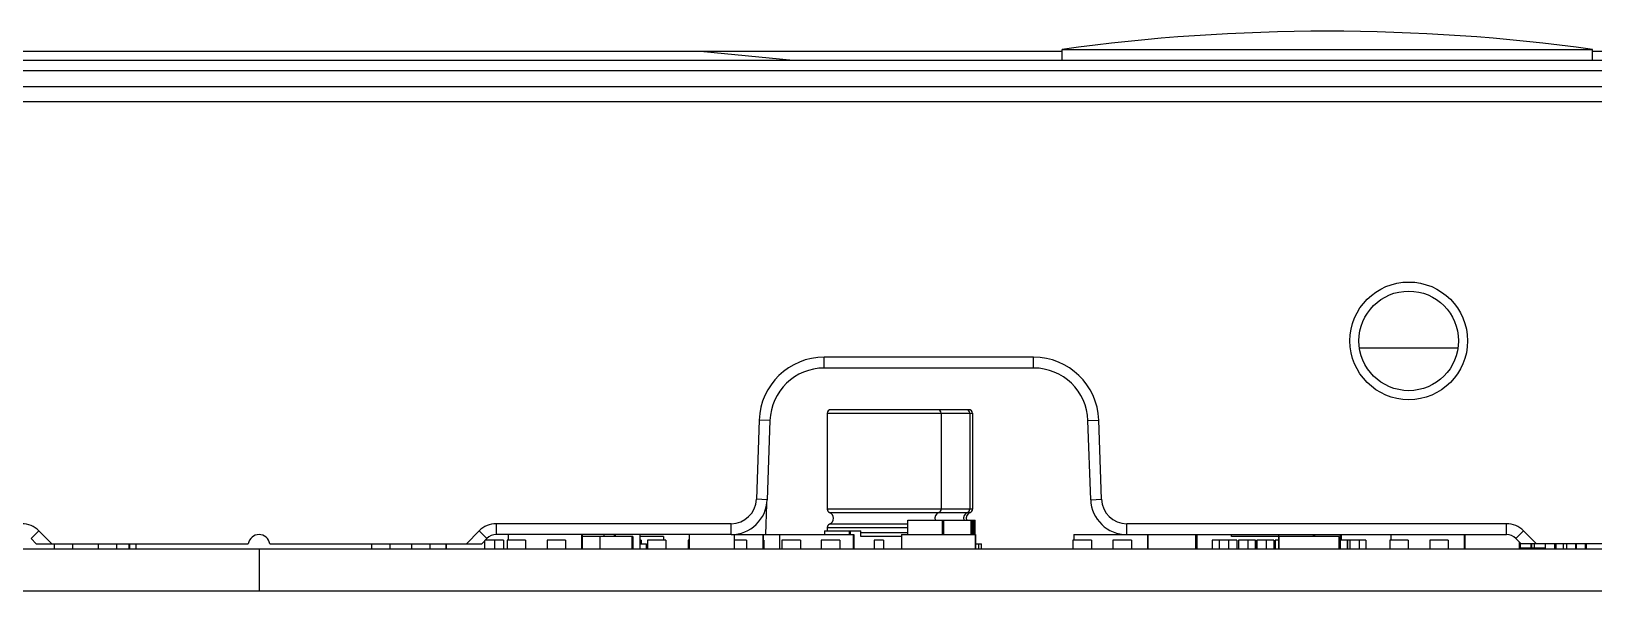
# Model space of a CAD drawing. Header units: millimetres. Extents: x 1409 to 26878, y 589 to 5187.
# Drawn here: x 2175.6 to 2261.9, y 1646.3 to 1677.2 of the extents above; entities that cross this region are included whole.
import ezdxf

# ---------------------------------------------------------------- set-up
doc = ezdxf.new("R2010")
doc.units = ezdxf.units.MM
doc.layers.add('02___PRT_ALL_AXES', color=7, linetype='Continuous')

msp = doc.modelspace()

# ---------------------------------------------------------------- linework, layer by layer
at = {"color": 7, "linetype": 'Continuous'}
for p, q in [((1779.4139, 1676.1262), (2232.4959, 1676.1262)), ((2212.5343, 1676.1262), (2217.6548, 1675.6262)), ((2261.7959, 1676.1262), (2296.9029, 1676.1262)), ((2006.0331, 1675.0647), (2284.4185, 1675.0647)), ((2020.3493, 1675.6262), (2287.791, 1675.6262)), ((2302.6902, 1673.3262), (1773.6016, 1673.3262)), ((2302.6902, 1674.1512), (1994.3928, 1674.1512)), ((2254.3633, 1659.7262), (2248.9285, 1659.7262)), ((2230.9276, 1659.2262), (2219.3642, 1659.2262)), ((2219.3642, 1658.6262), (2219.3642, 1659.2262)), ((2230.9276, 1658.6262), (2230.9276, 1659.2262)), ((2230.9276, 1658.6262), (2219.3642, 1658.6262)), ((2219.5249, 1656.1262), (2227.5521, 1656.1262)), ((2219.5249, 1656.1262), (2219.5249, 1650.8385)), ((2227.3521, 1656.3262), (2219.7249, 1656.3262)), ((2224.4258, 1656.3272), (2225.6249, 1656.3272)), ((2224.4258, 1656.3262), (2224.4258, 1656.3272)), ((2224.4338, 1656.3272), (2224.4338, 1656.3262)), ((2225.6249, 1656.3272), (2225.6249, 1656.3262)), ((2225.8249, 1656.1262), (2225.8249, 1650.8385)), ((2226.0006, 1656.3272), (2227.1997, 1656.3272)), ((2226.0006, 1656.3262), (2226.0006, 1656.3272)), ((2226.0086, 1656.3272), (2226.0086, 1656.3262)), ((2227.1997, 1656.3272), (2227.3521, 1656.3272)), ((2227.1997, 1656.3272), (2227.1997, 1656.3262)), ((2227.3521, 1656.3272), (2227.3521, 1656.3262)), ((2227.3997, 1656.1262), (2227.3997, 1650.8385)), ((2227.5521, 1656.1262), (2227.5521, 1650.8385)), ((2215.7664, 1655.7518), (2215.6137, 1651.3773)), ((2216.3661, 1655.7309), (2215.7664, 1655.7518)), ((2216.3661, 1655.7309), (2216.2133, 1651.3564)), ((2233.9257, 1655.7309), (2234.5254, 1655.7518)), ((2234.0785, 1651.3564), (2233.9257, 1655.7309)), ((2234.6781, 1651.3773), (2234.5254, 1655.7518)), ((2216.2133, 1651.3564), (2215.6137, 1651.3773)), ((2216.1459, 1649.4262), (2216.1903, 1651.1219)), ((2234.0785, 1651.3564), (2234.6781, 1651.3773)), ((2214.2145, 1650.0262), (2201.2566, 1650.0262)), ((2201.2566, 1649.4262), (2201.2566, 1650.0262)), ((2214.2145, 1649.4262), (2214.2145, 1650.0262)), ((2227.5521, 1650.8385), (2219.5249, 1650.8385)), ((2219.6522, 1650.6522), (2227.4249, 1650.6522)), ((2223.9749, 1650.2262), (2227.7021, 1650.2262)), ((2223.9749, 1649.4262), (2223.9749, 1650.2262)), ((2225.8749, 1650.2262), (2225.8749, 1649.4262)), ((2225.9749, 1649.4262), (2225.9749, 1650.2262)), ((2227.4497, 1650.2262), (2227.4497, 1649.4262)), ((2227.5497, 1649.4262), (2227.5497, 1650.2262)), ((2227.6021, 1650.2262), (2227.6021, 1649.4262)), ((2227.7021, 1649.4262), (2227.7021, 1650.2262)), ((2257.0352, 1650.0262), (2236.0773, 1650.0262)), ((2236.0773, 1649.4262), (2236.0773, 1650.0262)), ((2257.0352, 1649.4262), (2257.0352, 1650.0262)), ((2175.5656, 1649.2065), (2175.9898, 1649.6308)), ((2175.8459, 1648.9262), (2175.5656, 1649.2065)), ((2176.6944, 1648.9262), (2175.9898, 1649.6308)), ((2200.302, 1649.6308), (2199.5974, 1648.9262)), ((2200.7262, 1649.2065), (2200.302, 1649.6308)), ((2200.7262, 1649.2065), (2200.4459, 1648.9262)), ((2214.2145, 1649.4262), (2201.2566, 1649.4262)), ((2201.9001, 1649.4262), (2201.9001, 1649.1262)), ((2205.9641, 1649.4262), (2205.9641, 1648.6262)), ((2205.9895, 1649.4262), (2205.9895, 1648.6262)), ((2208.7898, 1649.3262), (2205.9895, 1649.3262)), ((2206.9611, 1649.3262), (2206.9611, 1648.6262)), ((2207.2031, 1649.3262), (2207.2031, 1649.4262)), ((2207.7616, 1649.4262), (2207.7616, 1649.3262)), ((2207.8324, 1649.3262), (2207.8324, 1649.4262)), ((2208.7391, 1649.3262), (2208.7391, 1648.6262)), ((2208.7898, 1649.3262), (2208.7898, 1648.6262)), ((2209.1738, 1649.4262), (2209.1738, 1648.6262)), ((2209.2031, 1648.6262), (2209.2031, 1649.4262)), ((2210.4918, 1649.3262), (2209.2031, 1649.3262)), ((2210.4918, 1649.3262), (2210.4918, 1649.1262)), ((2211.8959, 1649.4262), (2211.8959, 1648.6262)), ((2214.3959, 1649.4262), (2214.3959, 1648.6262)), ((2215.9641, 1649.4262), (2215.9641, 1648.6262)), ((2215.9895, 1649.4262), (2215.9895, 1648.6262)), ((2216.1459, 1649.4262), (2220.9895, 1649.4262)), ((2216.9001, 1649.4262), (2216.9001, 1648.6262)), ((2219.3749, 1649.6262), (2221.3749, 1649.6262)), ((2219.3749, 1649.6262), (2219.3749, 1649.4262)), ((2219.4042, 1649.4262), (2219.4042, 1649.6262)), ((2219.5249, 1649.8138), (2223.9749, 1649.8138)), ((2219.5249, 1649.8138), (2219.5249, 1649.6262)), ((2223.9749, 1650.0002), (2219.6522, 1650.0002)), ((2220.7456, 1649.6262), (2220.7456, 1649.4262)), ((2220.8163, 1649.4262), (2220.8163, 1649.6262)), ((2220.9641, 1649.4262), (2220.9641, 1648.6262)), ((2220.9895, 1649.4262), (2220.9895, 1648.6262)), ((2221.3749, 1649.3262), (2221.3749, 1649.6262)), ((2223.9749, 1649.5262), (2221.3749, 1649.5262)), ((2223.6297, 1649.3262), (2221.3749, 1649.3262)), ((2223.6297, 1649.4262), (2227.7191, 1649.4262)), ((2223.6297, 1649.4262), (2223.6297, 1648.6262)), ((2227.6937, 1649.4262), (2227.6937, 1648.6262)), ((2227.7191, 1649.4262), (2227.7191, 1648.6262)), ((2233.1501, 1649.4262), (2257.0352, 1649.4262)), ((2233.1501, 1649.4262), (2233.1501, 1649.1262)), ((2237.2141, 1649.4262), (2237.2141, 1648.6262)), ((2237.2395, 1649.4262), (2237.2395, 1648.6262)), ((2239.8615, 1649.4262), (2239.8615, 1648.6262)), ((2239.9615, 1648.6262), (2239.9615, 1649.4262)), ((2241.8615, 1649.3262), (2241.8615, 1649.4262)), ((2247.7788, 1649.3262), (2241.8615, 1649.3262)), ((2244.4515, 1649.3262), (2244.4515, 1648.6262)), ((2244.4615, 1649.3262), (2244.4615, 1649.4262)), ((2244.4768, 1649.3262), (2244.4768, 1648.6262)), ((2246.3615, 1649.4262), (2246.3615, 1649.3262)), ((2246.4615, 1649.3262), (2246.4615, 1649.4262)), ((2247.7788, 1649.3262), (2247.7788, 1648.6262)), ((2247.8307, 1649.4262), (2247.8307, 1649.1262)), ((2247.9307, 1649.1262), (2247.9307, 1649.4262)), ((2250.6501, 1649.4262), (2250.6501, 1649.1262)), ((2254.7141, 1649.4262), (2254.7141, 1648.6262)), ((2254.7395, 1649.4262), (2254.7395, 1648.6262)), ((2257.5656, 1649.2065), (2257.9898, 1649.6308)), ((2257.8459, 1648.9262), (2257.5656, 1649.2065)), ((2258.6944, 1648.9262), (2257.9898, 1649.6308)), ((2338.1459, 1648.6262), (1738.1459, 1648.6262)), ((2175.8459, 1648.9262), (2187.5543, 1648.9262)), ((2176.8237, 1648.9262), (2176.8237, 1648.6262)), ((2177.8397, 1648.9262), (2177.8397, 1648.6262)), ((2179.2622, 1648.9262), (2179.2622, 1648.6262)), ((2180.2782, 1648.9262), (2180.2782, 1648.6262)), ((2180.9641, 1648.9262), (2180.9641, 1648.6262)), ((2180.9895, 1648.9262), (2180.9895, 1648.6262)), ((2181.345, 1648.9262), (2181.345, 1648.6262)), ((2188.1459, 1648.6262), (2188.1459, 1646.3262)), ((2188.7375, 1648.9262), (2200.4459, 1648.9262)), ((2194.3493, 1648.9262), (2194.3493, 1648.6262)), ((2195.3653, 1648.9262), (2195.3653, 1648.6262)), ((2196.559, 1648.9262), (2196.559, 1648.6262)), ((2197.575, 1648.9262), (2197.575, 1648.6262)), ((2198.4641, 1648.9262), (2198.4641, 1648.6262)), ((2198.4895, 1648.9262), (2198.4895, 1648.6262)), ((2200.5993, 1649.0796), (2200.5993, 1648.6262)), ((2201.6524, 1649.1262), (2200.6459, 1649.1262)), ((2200.6501, 1649.1304), (2200.6501, 1649.1262)), ((2201.1444, 1649.1262), (2201.1444, 1648.6262)), ((2201.6524, 1649.1262), (2201.6524, 1648.6262)), ((2202.8653, 1649.1262), (2201.8493, 1649.1262)), ((2201.8493, 1649.1262), (2201.8493, 1648.6262)), ((2202.8653, 1649.1262), (2202.8653, 1648.6262)), ((2205.075, 1649.1262), (2204.059, 1649.1262)), ((2204.059, 1649.1262), (2204.059, 1648.6262)), ((2205.075, 1649.1262), (2205.075, 1648.6262)), ((2209.2472, 1649.1262), (2209.2031, 1649.1262)), ((2209.2031, 1648.9262), (2209.5531, 1648.9262)), ((2209.2472, 1649.1262), (2209.2472, 1648.9262)), ((2209.5531, 1648.6262), (2209.5531, 1648.9262)), ((2210.6187, 1649.1262), (2209.6027, 1649.1262)), ((2209.6027, 1649.1262), (2209.6027, 1648.6262)), ((2210.6187, 1649.1262), (2210.6187, 1648.6262)), ((2211.8959, 1649.1262), (2211.8493, 1649.1262)), ((2211.8493, 1649.1262), (2211.8493, 1648.6262)), ((2215.075, 1649.1262), (2214.3959, 1649.1262)), ((2215.075, 1649.1262), (2215.075, 1648.6262)), ((2216.0289, 1649.1262), (2215.9895, 1649.1262)), ((2216.0289, 1649.1262), (2216.0289, 1648.6262)), ((2218.0431, 1649.1262), (2217.0271, 1649.1262)), ((2217.0271, 1649.1262), (2217.0271, 1648.6262)), ((2218.0431, 1649.1262), (2218.0431, 1648.6262)), ((2220.2162, 1649.1262), (2219.2002, 1649.1262)), ((2219.2002, 1649.1262), (2219.2002, 1648.6262)), ((2220.2162, 1649.1262), (2220.2162, 1648.6262)), ((2222.1219, 1649.1262), (2222.1219, 1648.6262)), ((2222.6301, 1649.1262), (2222.1221, 1649.1262)), ((2222.1221, 1649.1262), (2222.1221, 1648.6262)), ((2222.6301, 1649.1262), (2222.6301, 1648.6262)), ((2227.7191, 1648.9262), (2228.0521, 1648.9262)), ((2227.8997, 1648.6262), (2227.8997, 1648.9262)), ((2228.0521, 1648.6262), (2228.0521, 1648.9262)), ((2234.1153, 1649.1262), (2233.0993, 1649.1262)), ((2233.0993, 1649.1262), (2233.0993, 1648.6262)), ((2234.1153, 1649.1262), (2234.1153, 1648.6262)), ((2236.325, 1649.1262), (2235.309, 1649.1262)), ((2235.309, 1649.1262), (2235.309, 1648.6262)), ((2236.325, 1649.1262), (2236.325, 1648.6262)), ((2242.1579, 1649.1262), (2240.794, 1649.1262)), ((2240.794, 1649.1262), (2240.794, 1648.6262)), ((2241.1776, 1649.1262), (2241.1776, 1648.6262)), ((2241.6856, 1649.1262), (2241.6856, 1648.6262)), ((2241.6886, 1649.1262), (2241.6886, 1648.6262)), ((2242.155, 1649.1262), (2242.155, 1648.6262)), ((2242.1579, 1649.1262), (2242.1579, 1648.6262)), ((2243.1739, 1649.1262), (2242.2444, 1649.1262)), ((2242.2444, 1649.1262), (2242.2444, 1648.6262)), ((2242.7524, 1649.1262), (2242.7524, 1648.6262)), ((2242.7554, 1649.1262), (2242.7554, 1648.6262)), ((2243.171, 1649.1262), (2243.171, 1648.6262)), ((2243.1739, 1649.1262), (2243.1739, 1648.6262)), ((2243.1739, 1648.9262), (2243.2604, 1648.9262)), ((2244.1899, 1649.1262), (2243.2604, 1649.1262)), ((2243.2604, 1649.1262), (2243.2604, 1648.6262)), ((2243.7684, 1649.1262), (2243.7684, 1648.6262)), ((2243.7714, 1649.1262), (2243.7714, 1648.6262)), ((2244.187, 1649.1262), (2244.187, 1648.6262)), ((2244.1899, 1649.1262), (2244.1899, 1648.6262)), ((2244.4515, 1649.1262), (2244.2764, 1649.1262)), ((2244.2764, 1649.1262), (2244.2764, 1648.6262)), ((2249.2699, 1649.1262), (2247.7788, 1649.1262)), ((2247.8578, 1649.1262), (2247.8578, 1648.6262)), ((2247.8608, 1649.1262), (2247.8608, 1648.6262)), ((2248.251, 1649.1262), (2248.251, 1648.6262)), ((2248.2539, 1649.1262), (2248.2539, 1648.6262)), ((2248.3912, 1649.1262), (2248.3912, 1648.6262)), ((2248.8992, 1649.1262), (2248.8992, 1648.6262)), ((2248.9022, 1649.1262), (2248.9022, 1648.6262)), ((2249.267, 1649.1262), (2249.267, 1648.6262)), ((2249.2699, 1649.1262), (2249.2699, 1648.6262)), ((2251.6153, 1649.1262), (2250.5993, 1649.1262)), ((2250.5993, 1649.1262), (2250.5993, 1648.6262)), ((2251.6153, 1649.1262), (2251.6153, 1648.6262)), ((2253.825, 1649.1262), (2252.809, 1649.1262)), ((2252.809, 1649.1262), (2252.809, 1648.6262)), ((2253.825, 1649.1262), (2253.825, 1648.6262)), ((2257.7357, 1649.0364), (2257.7357, 1648.6262)), ((2257.7668, 1649.0053), (2257.7668, 1648.6762)), ((2259.1836, 1648.6762), (2257.7668, 1648.6762)), ((2257.769, 1649.0031), (2257.769, 1648.6762)), ((2257.819, 1648.6762), (2257.819, 1648.9531)), ((2268.4459, 1648.9262), (2257.8459, 1648.9262)), ((2258.3863, 1648.9262), (2258.3863, 1648.6762)), ((2258.4363, 1648.6762), (2258.4363, 1648.9262)), ((2258.5863, 1648.6762), (2258.5863, 1648.9262)), ((2259.1836, 1648.9262), (2259.1836, 1648.6262)), ((2259.6916, 1648.9262), (2259.6916, 1648.6262)), ((2259.7575, 1648.9262), (2259.7575, 1648.6262)), ((2259.7604, 1648.9262), (2259.7604, 1648.6262)), ((2260.1742, 1648.9262), (2260.1742, 1648.6262)), ((2260.3494, 1648.9262), (2260.3494, 1648.6262)), ((2260.8574, 1648.9262), (2260.8574, 1648.6262)), ((2260.8599, 1648.9262), (2260.8599, 1648.6262)), ((2260.888, 1648.9262), (2260.888, 1648.6262)), ((2261.396, 1648.9262), (2261.396, 1648.6262)), ((2261.399, 1648.9262), (2261.399, 1648.6262)), ((2261.4493, 1648.9262), (2261.4493, 1648.6262)), ((1738.1459, 1646.3262), (2338.1459, 1646.3262))]:
    msp.add_line(p, q, dxfattribs=at)
for radius in [3.25, 2.75]:
    msp.add_circle((2251.6459, 1660.1262), radius, dxfattribs=at)
for centre, radius, start, end in [((2219.3642, 1655.6262), 3.6, 90, 178), ((2230.9276, 1655.6262), 3.6, 2, 90), ((2219.3642, 1655.6262), 3, 90, 178), ((2230.9276, 1655.6262), 3, 2, 90), ((2219.7249, 1656.1262), 0.2, 90, 180), ((2225.6249, 1656.1262), 0.2, 0, 90), ((2227.1997, 1656.1262), 0.2, 0, 90), ((2227.3521, 1656.1262), 0.2, 0, 90), ((2214.2145, 1651.4262), 1.4, 270, 358), ((2214.2145, 1651.4262), 2, 270, 358), ((2236.0773, 1651.4262), 2, 182, 270), ((2236.0773, 1651.4262), 1.4, 182, 270), ((2175.0352, 1648.6762), 1.35, 45, 90), ((2201.2566, 1648.6762), 1.35, 90, 135), ((2219.7249, 1650.8385), 0.2, 180, 248.676314), ((2219.5249, 1650.3262), 0.35, 291.323686, 68.676314), ((2225.8249, 1650.3262), 0.35, 111.323686, 196.697496), ((2225.6249, 1650.8385), 0.2, 291.323686, 0), ((2227.3997, 1650.3262), 0.35, 111.323686, 196.697496), ((2227.5521, 1650.3262), 0.35, 111.323686, 196.697496), ((2227.1997, 1650.8385), 0.2, 291.323686, 0), ((2227.3521, 1650.8385), 0.2, 291.323686, 0), ((2257.0352, 1648.6762), 1.35, 45, 90), ((2188.1459, 1648.8262), 0.6, 9.594068, 170.405932), ((2201.2566, 1648.6762), 0.75, 90, 135), ((2219.7249, 1649.8138), 0.2, 111.323686, 180), ((2257.0352, 1648.6762), 0.75, 45, 90)]:
    msp.add_arc(centre, radius, start, end, dxfattribs=at)
at = {"layer": '02___PRT_ALL_AXES', "color": 7, "linetype": 'Continuous'}
for p, q in [((2232.4959, 1676.2262), (2261.7959, 1676.2262)), ((2232.4959, 1675.6262), (2232.4959, 1676.2262)), ((2261.7959, 1675.6262), (2261.7959, 1676.2262)), ((2214.3341, 1649.4262), (2216.1459, 1649.4262))]:
    msp.add_line(p, q, dxfattribs=at)
msp.add_arc((2247.1459, 1569.4149), 107.8113, 82.190165, 97.809835, dxfattribs=at)

doc.saveas('drawing.dxf')
